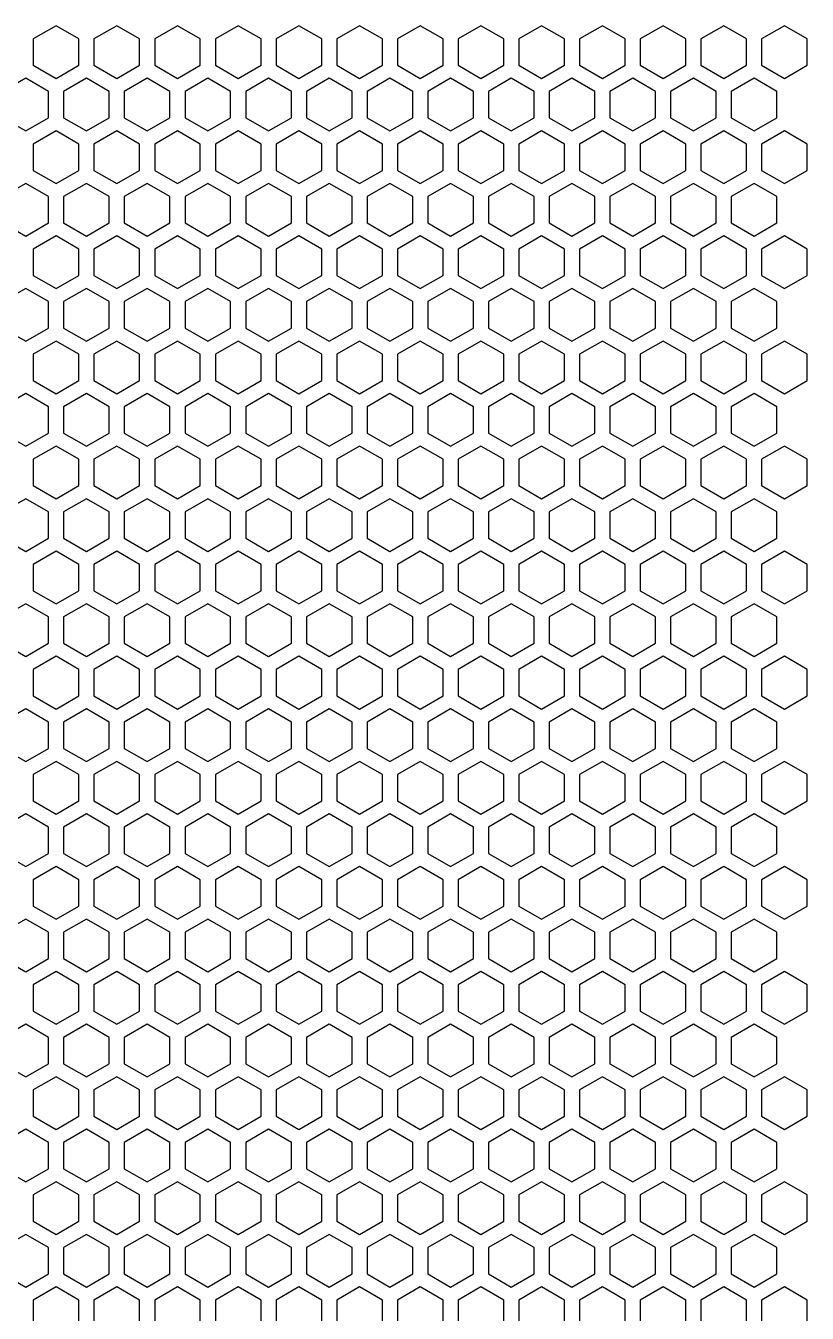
# Model space of a CAD drawing. Header units: millimetres. Extents: x -2 to 201, y -2 to 173.
# Drawn here: x 149.2 to 201.1, y 87.3 to 172.8 of the extents above; entities that cross this region are included whole.
import ezdxf

# ---------------------------------------------------------------- set-up
doc = ezdxf.new("R2010")
doc.units = ezdxf.units.MM
doc.layers.get('0').update_dxf_attribs({"linetype": 'CONTINUOUS'})

msp = doc.modelspace()

# ---------------------------------------------------------------- linework, layer by layer
for points in [[(152.681379, 171.935245), (151.165834, 172.810245), (149.65029, 171.935245), (149.65029, 170.185245), (151.165834, 169.310245), (152.681379, 170.185245)], [(156.712468, 171.935245), (155.196923, 172.810245), (153.681379, 171.935245), (153.681379, 170.185245), (155.196923, 169.310245), (156.712468, 170.185245)], [(160.743557, 171.935245), (159.228012, 172.810245), (157.712468, 171.935245), (157.712468, 170.185245), (159.228012, 169.310245), (160.743557, 170.185245)], [(164.774645, 171.935245), (163.259101, 172.810245), (161.743557, 171.935245), (161.743557, 170.185245), (163.259101, 169.310245), (164.774645, 170.185245)], [(168.805734, 171.935245), (167.29019, 172.810245), (165.774645, 171.935245), (165.774645, 170.185245), (167.29019, 169.310245), (168.805734, 170.185245)], [(172.836823, 171.935245), (171.321279, 172.810245), (169.805734, 171.935245), (169.805734, 170.185245), (171.321279, 169.310245), (172.836823, 170.185245)], [(176.867912, 171.935245), (175.352368, 172.810245), (173.836823, 171.935245), (173.836823, 170.185245), (175.352368, 169.310245), (176.867912, 170.185245)], [(180.899001, 171.935245), (179.383457, 172.810245), (177.867912, 171.935245), (177.867912, 170.185245), (179.383457, 169.310245), (180.899001, 170.185245)], [(184.93009, 171.935245), (183.414546, 172.810245), (181.899001, 171.935245), (181.899001, 170.185245), (183.414546, 169.310245), (184.93009, 170.185245)], [(188.961179, 171.935245), (187.445634, 172.810245), (185.93009, 171.935245), (185.93009, 170.185245), (187.445634, 169.310245), (188.961179, 170.185245)], [(192.992268, 171.935245), (191.476723, 172.810245), (189.961179, 171.935245), (189.961179, 170.185245), (191.476723, 169.310245), (192.992268, 170.185245)], [(197.023357, 171.935245), (195.507812, 172.810245), (193.992268, 171.935245), (193.992268, 170.185245), (195.507812, 169.310245), (197.023357, 170.185245)], [(201.054446, 171.935245), (199.538901, 172.810245), (198.023357, 171.935245), (198.023357, 170.185245), (199.538901, 169.310245), (201.054446, 170.185245)], [(150.665834, 168.444219), (149.15029, 169.319219), (147.634745, 168.444219), (147.634745, 166.694219), (149.15029, 165.819219), (150.665834, 166.694219)], [(154.696923, 168.444219), (153.181379, 169.319219), (151.665834, 168.444219), (151.665834, 166.694219), (153.181379, 165.819219), (154.696923, 166.694219)], [(158.728012, 168.444219), (157.212468, 169.319219), (155.696923, 168.444219), (155.696923, 166.694219), (157.212468, 165.819219), (158.728012, 166.694219)], [(162.759101, 168.444219), (161.243557, 169.319219), (159.728012, 168.444219), (159.728012, 166.694219), (161.243557, 165.819219), (162.759101, 166.694219)], [(166.79019, 168.444219), (165.274645, 169.319219), (163.759101, 168.444219), (163.759101, 166.694219), (165.274645, 165.819219), (166.79019, 166.694219)], [(170.821279, 168.444219), (169.305734, 169.319219), (167.79019, 168.444219), (167.79019, 166.694219), (169.305734, 165.819219), (170.821279, 166.694219)], [(174.852368, 168.444219), (173.336823, 169.319219), (171.821279, 168.444219), (171.821279, 166.694219), (173.336823, 165.819219), (174.852368, 166.694219)], [(178.883457, 168.444219), (177.367912, 169.319219), (175.852368, 168.444219), (175.852368, 166.694219), (177.367912, 165.819219), (178.883457, 166.694219)], [(182.914546, 168.444219), (181.399001, 169.319219), (179.883457, 168.444219), (179.883457, 166.694219), (181.399001, 165.819219), (182.914546, 166.694219)], [(186.945634, 168.444219), (185.43009, 169.319219), (183.914546, 168.444219), (183.914546, 166.694219), (185.43009, 165.819219), (186.945634, 166.694219)], [(190.976723, 168.444219), (189.461179, 169.319219), (187.945634, 168.444219), (187.945634, 166.694219), (189.461179, 165.819219), (190.976723, 166.694219)], [(195.007812, 168.444219), (193.492268, 169.319219), (191.976723, 168.444219), (191.976723, 166.694219), (193.492268, 165.819219), (195.007812, 166.694219)], [(199.038901, 168.444219), (197.523357, 169.319219), (196.007812, 168.444219), (196.007812, 166.694219), (197.523357, 165.819219), (199.038901, 166.694219)], [(152.681379, 164.953194), (151.165834, 165.828194), (149.65029, 164.953194), (149.65029, 163.203194), (151.165834, 162.328194), (152.681379, 163.203194)], [(156.712468, 164.953194), (155.196923, 165.828194), (153.681379, 164.953194), (153.681379, 163.203194), (155.196923, 162.328194), (156.712468, 163.203194)], [(160.743557, 164.953194), (159.228012, 165.828194), (157.712468, 164.953194), (157.712468, 163.203194), (159.228012, 162.328194), (160.743557, 163.203194)], [(164.774645, 164.953194), (163.259101, 165.828194), (161.743557, 164.953194), (161.743557, 163.203194), (163.259101, 162.328194), (164.774645, 163.203194)], [(168.805734, 164.953194), (167.29019, 165.828194), (165.774645, 164.953194), (165.774645, 163.203194), (167.29019, 162.328194), (168.805734, 163.203194)], [(172.836823, 164.953194), (171.321279, 165.828194), (169.805734, 164.953194), (169.805734, 163.203194), (171.321279, 162.328194), (172.836823, 163.203194)], [(176.867912, 164.953194), (175.352368, 165.828194), (173.836823, 164.953194), (173.836823, 163.203194), (175.352368, 162.328194), (176.867912, 163.203194)], [(180.899001, 164.953194), (179.383457, 165.828194), (177.867912, 164.953194), (177.867912, 163.203194), (179.383457, 162.328194), (180.899001, 163.203194)], [(184.93009, 164.953194), (183.414546, 165.828194), (181.899001, 164.953194), (181.899001, 163.203194), (183.414546, 162.328194), (184.93009, 163.203194)], [(188.961179, 164.953194), (187.445634, 165.828194), (185.93009, 164.953194), (185.93009, 163.203194), (187.445634, 162.328194), (188.961179, 163.203194)], [(192.992268, 164.953194), (191.476723, 165.828194), (189.961179, 164.953194), (189.961179, 163.203194), (191.476723, 162.328194), (192.992268, 163.203194)], [(197.023357, 164.953194), (195.507812, 165.828194), (193.992268, 164.953194), (193.992268, 163.203194), (195.507812, 162.328194), (197.023357, 163.203194)], [(201.054446, 164.953194), (199.538901, 165.828194), (198.023357, 164.953194), (198.023357, 163.203194), (199.538901, 162.328194), (201.054446, 163.203194)], [(150.665834, 161.462169), (149.15029, 162.337169), (147.634745, 161.462169), (147.634745, 159.712169), (149.15029, 158.837169), (150.665834, 159.712169)], [(154.696923, 161.462169), (153.181379, 162.337169), (151.665834, 161.462169), (151.665834, 159.712169), (153.181379, 158.837169), (154.696923, 159.712169)], [(158.728012, 161.462169), (157.212468, 162.337169), (155.696923, 161.462169), (155.696923, 159.712169), (157.212468, 158.837169), (158.728012, 159.712169)], [(162.759101, 161.462169), (161.243557, 162.337169), (159.728012, 161.462169), (159.728012, 159.712169), (161.243557, 158.837169), (162.759101, 159.712169)], [(166.79019, 161.462169), (165.274645, 162.337169), (163.759101, 161.462169), (163.759101, 159.712169), (165.274645, 158.837169), (166.79019, 159.712169)], [(170.821279, 161.462169), (169.305734, 162.337169), (167.79019, 161.462169), (167.79019, 159.712169), (169.305734, 158.837169), (170.821279, 159.712169)], [(174.852368, 161.462169), (173.336823, 162.337169), (171.821279, 161.462169), (171.821279, 159.712169), (173.336823, 158.837169), (174.852368, 159.712169)], [(178.883457, 161.462169), (177.367912, 162.337169), (175.852368, 161.462169), (175.852368, 159.712169), (177.367912, 158.837169), (178.883457, 159.712169)], [(182.914546, 161.462169), (181.399001, 162.337169), (179.883457, 161.462169), (179.883457, 159.712169), (181.399001, 158.837169), (182.914546, 159.712169)], [(186.945634, 161.462169), (185.43009, 162.337169), (183.914546, 161.462169), (183.914546, 159.712169), (185.43009, 158.837169), (186.945634, 159.712169)], [(190.976723, 161.462169), (189.461179, 162.337169), (187.945634, 161.462169), (187.945634, 159.712169), (189.461179, 158.837169), (190.976723, 159.712169)], [(195.007812, 161.462169), (193.492268, 162.337169), (191.976723, 161.462169), (191.976723, 159.712169), (193.492268, 158.837169), (195.007812, 159.712169)], [(199.038901, 161.462169), (197.523357, 162.337169), (196.007812, 161.462169), (196.007812, 159.712169), (197.523357, 158.837169), (199.038901, 159.712169)], [(152.681379, 157.971143), (151.165834, 158.846143), (149.65029, 157.971143), (149.65029, 156.221143), (151.165834, 155.346143), (152.681379, 156.221143)], [(156.712468, 157.971143), (155.196923, 158.846143), (153.681379, 157.971143), (153.681379, 156.221143), (155.196923, 155.346143), (156.712468, 156.221143)], [(160.743557, 157.971143), (159.228012, 158.846143), (157.712468, 157.971143), (157.712468, 156.221143), (159.228012, 155.346143), (160.743557, 156.221143)], [(164.774645, 157.971143), (163.259101, 158.846143), (161.743557, 157.971143), (161.743557, 156.221143), (163.259101, 155.346143), (164.774645, 156.221143)], [(168.805734, 157.971143), (167.29019, 158.846143), (165.774645, 157.971143), (165.774645, 156.221143), (167.29019, 155.346143), (168.805734, 156.221143)], [(172.836823, 157.971143), (171.321279, 158.846143), (169.805734, 157.971143), (169.805734, 156.221143), (171.321279, 155.346143), (172.836823, 156.221143)], [(176.867912, 157.971143), (175.352368, 158.846143), (173.836823, 157.971143), (173.836823, 156.221143), (175.352368, 155.346143), (176.867912, 156.221143)], [(180.899001, 157.971143), (179.383457, 158.846143), (177.867912, 157.971143), (177.867912, 156.221143), (179.383457, 155.346143), (180.899001, 156.221143)], [(184.93009, 157.971143), (183.414546, 158.846143), (181.899001, 157.971143), (181.899001, 156.221143), (183.414546, 155.346143), (184.93009, 156.221143)], [(188.961179, 157.971143), (187.445634, 158.846143), (185.93009, 157.971143), (185.93009, 156.221143), (187.445634, 155.346143), (188.961179, 156.221143)], [(192.992268, 157.971143), (191.476723, 158.846143), (189.961179, 157.971143), (189.961179, 156.221143), (191.476723, 155.346143), (192.992268, 156.221143)], [(197.023357, 157.971143), (195.507812, 158.846143), (193.992268, 157.971143), (193.992268, 156.221143), (195.507812, 155.346143), (197.023357, 156.221143)], [(201.054446, 157.971143), (199.538901, 158.846143), (198.023357, 157.971143), (198.023357, 156.221143), (199.538901, 155.346143), (201.054446, 156.221143)], [(150.665834, 154.480118), (149.15029, 155.355118), (147.634745, 154.480118), (147.634745, 152.730118), (149.15029, 151.855118), (150.665834, 152.730118)], [(154.696923, 154.480118), (153.181379, 155.355118), (151.665834, 154.480118), (151.665834, 152.730118), (153.181379, 151.855118), (154.696923, 152.730118)], [(158.728012, 154.480118), (157.212468, 155.355118), (155.696923, 154.480118), (155.696923, 152.730118), (157.212468, 151.855118), (158.728012, 152.730118)], [(162.759101, 154.480118), (161.243557, 155.355118), (159.728012, 154.480118), (159.728012, 152.730118), (161.243557, 151.855118), (162.759101, 152.730118)], [(166.79019, 154.480118), (165.274645, 155.355118), (163.759101, 154.480118), (163.759101, 152.730118), (165.274645, 151.855118), (166.79019, 152.730118)], [(170.821279, 154.480118), (169.305734, 155.355118), (167.79019, 154.480118), (167.79019, 152.730118), (169.305734, 151.855118), (170.821279, 152.730118)], [(174.852368, 154.480118), (173.336823, 155.355118), (171.821279, 154.480118), (171.821279, 152.730118), (173.336823, 151.855118), (174.852368, 152.730118)], [(178.883457, 154.480118), (177.367912, 155.355118), (175.852368, 154.480118), (175.852368, 152.730118), (177.367912, 151.855118), (178.883457, 152.730118)], [(182.914546, 154.480118), (181.399001, 155.355118), (179.883457, 154.480118), (179.883457, 152.730118), (181.399001, 151.855118), (182.914546, 152.730118)], [(186.945634, 154.480118), (185.43009, 155.355118), (183.914546, 154.480118), (183.914546, 152.730118), (185.43009, 151.855118), (186.945634, 152.730118)], [(190.976723, 154.480118), (189.461179, 155.355118), (187.945634, 154.480118), (187.945634, 152.730118), (189.461179, 151.855118), (190.976723, 152.730118)], [(195.007812, 154.480118), (193.492268, 155.355118), (191.976723, 154.480118), (191.976723, 152.730118), (193.492268, 151.855118), (195.007812, 152.730118)], [(199.038901, 154.480118), (197.523357, 155.355118), (196.007812, 154.480118), (196.007812, 152.730118), (197.523357, 151.855118), (199.038901, 152.730118)], [(152.681379, 150.989092), (151.165834, 151.864092), (149.65029, 150.989092), (149.65029, 149.239092), (151.165834, 148.364092), (152.681379, 149.239092)], [(156.712468, 150.989092), (155.196923, 151.864092), (153.681379, 150.989092), (153.681379, 149.239092), (155.196923, 148.364092), (156.712468, 149.239092)], [(160.743557, 150.989092), (159.228012, 151.864092), (157.712468, 150.989092), (157.712468, 149.239092), (159.228012, 148.364092), (160.743557, 149.239092)], [(164.774645, 150.989092), (163.259101, 151.864092), (161.743557, 150.989092), (161.743557, 149.239092), (163.259101, 148.364092), (164.774645, 149.239092)], [(168.805734, 150.989092), (167.29019, 151.864092), (165.774645, 150.989092), (165.774645, 149.239092), (167.29019, 148.364092), (168.805734, 149.239092)], [(172.836823, 150.989092), (171.321279, 151.864092), (169.805734, 150.989092), (169.805734, 149.239092), (171.321279, 148.364092), (172.836823, 149.239092)], [(176.867912, 150.989092), (175.352368, 151.864092), (173.836823, 150.989092), (173.836823, 149.239092), (175.352368, 148.364092), (176.867912, 149.239092)], [(180.899001, 150.989092), (179.383457, 151.864092), (177.867912, 150.989092), (177.867912, 149.239092), (179.383457, 148.364092), (180.899001, 149.239092)], [(184.93009, 150.989092), (183.414546, 151.864092), (181.899001, 150.989092), (181.899001, 149.239092), (183.414546, 148.364092), (184.93009, 149.239092)], [(188.961179, 150.989092), (187.445634, 151.864092), (185.93009, 150.989092), (185.93009, 149.239092), (187.445634, 148.364092), (188.961179, 149.239092)], [(192.992268, 150.989092), (191.476723, 151.864092), (189.961179, 150.989092), (189.961179, 149.239092), (191.476723, 148.364092), (192.992268, 149.239092)], [(197.023357, 150.989092), (195.507812, 151.864092), (193.992268, 150.989092), (193.992268, 149.239092), (195.507812, 148.364092), (197.023357, 149.239092)], [(201.054446, 150.989092), (199.538901, 151.864092), (198.023357, 150.989092), (198.023357, 149.239092), (199.538901, 148.364092), (201.054446, 149.239092)], [(150.665834, 147.498067), (149.15029, 148.373067), (147.634745, 147.498067), (147.634745, 145.748067), (149.15029, 144.873067), (150.665834, 145.748067)], [(154.696923, 147.498067), (153.181379, 148.373067), (151.665834, 147.498067), (151.665834, 145.748067), (153.181379, 144.873067), (154.696923, 145.748067)], [(158.728012, 147.498067), (157.212468, 148.373067), (155.696923, 147.498067), (155.696923, 145.748067), (157.212468, 144.873067), (158.728012, 145.748067)], [(162.759101, 147.498067), (161.243557, 148.373067), (159.728012, 147.498067), (159.728012, 145.748067), (161.243557, 144.873067), (162.759101, 145.748067)], [(166.79019, 147.498067), (165.274645, 148.373067), (163.759101, 147.498067), (163.759101, 145.748067), (165.274645, 144.873067), (166.79019, 145.748067)], [(170.821279, 147.498067), (169.305734, 148.373067), (167.79019, 147.498067), (167.79019, 145.748067), (169.305734, 144.873067), (170.821279, 145.748067)], [(174.852368, 147.498067), (173.336823, 148.373067), (171.821279, 147.498067), (171.821279, 145.748067), (173.336823, 144.873067), (174.852368, 145.748067)], [(178.883457, 147.498067), (177.367912, 148.373067), (175.852368, 147.498067), (175.852368, 145.748067), (177.367912, 144.873067), (178.883457, 145.748067)], [(182.914546, 147.498067), (181.399001, 148.373067), (179.883457, 147.498067), (179.883457, 145.748067), (181.399001, 144.873067), (182.914546, 145.748067)], [(186.945634, 147.498067), (185.43009, 148.373067), (183.914546, 147.498067), (183.914546, 145.748067), (185.43009, 144.873067), (186.945634, 145.748067)], [(190.976723, 147.498067), (189.461179, 148.373067), (187.945634, 147.498067), (187.945634, 145.748067), (189.461179, 144.873067), (190.976723, 145.748067)], [(195.007812, 147.498067), (193.492268, 148.373067), (191.976723, 147.498067), (191.976723, 145.748067), (193.492268, 144.873067), (195.007812, 145.748067)], [(199.038901, 147.498067), (197.523357, 148.373067), (196.007812, 147.498067), (196.007812, 145.748067), (197.523357, 144.873067), (199.038901, 145.748067)], [(152.681379, 144.007042), (151.165834, 144.882042), (149.65029, 144.007042), (149.65029, 142.257042), (151.165834, 141.382042), (152.681379, 142.257042)], [(156.712468, 144.007042), (155.196923, 144.882042), (153.681379, 144.007042), (153.681379, 142.257042), (155.196923, 141.382042), (156.712468, 142.257042)], [(160.743557, 144.007042), (159.228012, 144.882042), (157.712468, 144.007042), (157.712468, 142.257042), (159.228012, 141.382042), (160.743557, 142.257042)], [(164.774645, 144.007042), (163.259101, 144.882042), (161.743557, 144.007042), (161.743557, 142.257042), (163.259101, 141.382042), (164.774645, 142.257042)], [(168.805734, 144.007042), (167.29019, 144.882042), (165.774645, 144.007042), (165.774645, 142.257042), (167.29019, 141.382042), (168.805734, 142.257042)], [(172.836823, 144.007042), (171.321279, 144.882042), (169.805734, 144.007042), (169.805734, 142.257042), (171.321279, 141.382042), (172.836823, 142.257042)], [(176.867912, 144.007042), (175.352368, 144.882042), (173.836823, 144.007042), (173.836823, 142.257042), (175.352368, 141.382042), (176.867912, 142.257042)], [(180.899001, 144.007042), (179.383457, 144.882042), (177.867912, 144.007042), (177.867912, 142.257042), (179.383457, 141.382042), (180.899001, 142.257042)], [(184.93009, 144.007042), (183.414546, 144.882042), (181.899001, 144.007042), (181.899001, 142.257042), (183.414546, 141.382042), (184.93009, 142.257042)], [(188.961179, 144.007042), (187.445634, 144.882042), (185.93009, 144.007042), (185.93009, 142.257042), (187.445634, 141.382042), (188.961179, 142.257042)], [(192.992268, 144.007042), (191.476723, 144.882042), (189.961179, 144.007042), (189.961179, 142.257042), (191.476723, 141.382042), (192.992268, 142.257042)], [(197.023357, 144.007042), (195.507812, 144.882042), (193.992268, 144.007042), (193.992268, 142.257042), (195.507812, 141.382042), (197.023357, 142.257042)], [(201.054446, 144.007042), (199.538901, 144.882042), (198.023357, 144.007042), (198.023357, 142.257042), (199.538901, 141.382042), (201.054446, 142.257042)], [(150.665834, 140.516016), (149.15029, 141.391016), (147.634745, 140.516016), (147.634745, 138.766016), (149.15029, 137.891016), (150.665834, 138.766016)], [(154.696923, 140.516016), (153.181379, 141.391016), (151.665834, 140.516016), (151.665834, 138.766016), (153.181379, 137.891016), (154.696923, 138.766016)], [(158.728012, 140.516016), (157.212468, 141.391016), (155.696923, 140.516016), (155.696923, 138.766016), (157.212468, 137.891016), (158.728012, 138.766016)], [(162.759101, 140.516016), (161.243557, 141.391016), (159.728012, 140.516016), (159.728012, 138.766016), (161.243557, 137.891016), (162.759101, 138.766016)], [(166.79019, 140.516016), (165.274645, 141.391016), (163.759101, 140.516016), (163.759101, 138.766016), (165.274645, 137.891016), (166.79019, 138.766016)], [(170.821279, 140.516016), (169.305734, 141.391016), (167.79019, 140.516016), (167.79019, 138.766016), (169.305734, 137.891016), (170.821279, 138.766016)], [(174.852368, 140.516016), (173.336823, 141.391016), (171.821279, 140.516016), (171.821279, 138.766016), (173.336823, 137.891016), (174.852368, 138.766016)], [(178.883457, 140.516016), (177.367912, 141.391016), (175.852368, 140.516016), (175.852368, 138.766016), (177.367912, 137.891016), (178.883457, 138.766016)], [(182.914546, 140.516016), (181.399001, 141.391016), (179.883457, 140.516016), (179.883457, 138.766016), (181.399001, 137.891016), (182.914546, 138.766016)], [(186.945634, 140.516016), (185.43009, 141.391016), (183.914546, 140.516016), (183.914546, 138.766016), (185.43009, 137.891016), (186.945634, 138.766016)], [(190.976723, 140.516016), (189.461179, 141.391016), (187.945634, 140.516016), (187.945634, 138.766016), (189.461179, 137.891016), (190.976723, 138.766016)], [(195.007812, 140.516016), (193.492268, 141.391016), (191.976723, 140.516016), (191.976723, 138.766016), (193.492268, 137.891016), (195.007812, 138.766016)], [(199.038901, 140.516016), (197.523357, 141.391016), (196.007812, 140.516016), (196.007812, 138.766016), (197.523357, 137.891016), (199.038901, 138.766016)], [(152.681379, 137.024991), (151.165834, 137.899991), (149.65029, 137.024991), (149.65029, 135.274991), (151.165834, 134.399991), (152.681379, 135.274991)], [(156.712468, 137.024991), (155.196923, 137.899991), (153.681379, 137.024991), (153.681379, 135.274991), (155.196923, 134.399991), (156.712468, 135.274991)], [(160.743557, 137.024991), (159.228012, 137.899991), (157.712468, 137.024991), (157.712468, 135.274991), (159.228012, 134.399991), (160.743557, 135.274991)], [(164.774645, 137.024991), (163.259101, 137.899991), (161.743557, 137.024991), (161.743557, 135.274991), (163.259101, 134.399991), (164.774645, 135.274991)], [(168.805734, 137.024991), (167.29019, 137.899991), (165.774645, 137.024991), (165.774645, 135.274991), (167.29019, 134.399991), (168.805734, 135.274991)], [(172.836823, 137.024991), (171.321279, 137.899991), (169.805734, 137.024991), (169.805734, 135.274991), (171.321279, 134.399991), (172.836823, 135.274991)], [(176.867912, 137.024991), (175.352368, 137.899991), (173.836823, 137.024991), (173.836823, 135.274991), (175.352368, 134.399991), (176.867912, 135.274991)], [(180.899001, 137.024991), (179.383457, 137.899991), (177.867912, 137.024991), (177.867912, 135.274991), (179.383457, 134.399991), (180.899001, 135.274991)], [(184.93009, 137.024991), (183.414546, 137.899991), (181.899001, 137.024991), (181.899001, 135.274991), (183.414546, 134.399991), (184.93009, 135.274991)], [(188.961179, 137.024991), (187.445634, 137.899991), (185.93009, 137.024991), (185.93009, 135.274991), (187.445634, 134.399991), (188.961179, 135.274991)], [(192.992268, 137.024991), (191.476723, 137.899991), (189.961179, 137.024991), (189.961179, 135.274991), (191.476723, 134.399991), (192.992268, 135.274991)], [(197.023357, 137.024991), (195.507812, 137.899991), (193.992268, 137.024991), (193.992268, 135.274991), (195.507812, 134.399991), (197.023357, 135.274991)], [(201.054446, 137.024991), (199.538901, 137.899991), (198.023357, 137.024991), (198.023357, 135.274991), (199.538901, 134.399991), (201.054446, 135.274991)], [(150.665834, 133.533965), (149.15029, 134.408965), (147.634745, 133.533965), (147.634745, 131.783965), (149.15029, 130.908965), (150.665834, 131.783965)], [(154.696923, 133.533965), (153.181379, 134.408965), (151.665834, 133.533965), (151.665834, 131.783965), (153.181379, 130.908965), (154.696923, 131.783965)], [(158.728012, 133.533965), (157.212468, 134.408965), (155.696923, 133.533965), (155.696923, 131.783965), (157.212468, 130.908965), (158.728012, 131.783965)], [(162.759101, 133.533965), (161.243557, 134.408965), (159.728012, 133.533965), (159.728012, 131.783965), (161.243557, 130.908965), (162.759101, 131.783965)], [(166.79019, 133.533965), (165.274645, 134.408965), (163.759101, 133.533965), (163.759101, 131.783965), (165.274645, 130.908965), (166.79019, 131.783965)], [(170.821279, 133.533965), (169.305734, 134.408965), (167.79019, 133.533965), (167.79019, 131.783965), (169.305734, 130.908965), (170.821279, 131.783965)], [(174.852368, 133.533965), (173.336823, 134.408965), (171.821279, 133.533965), (171.821279, 131.783965), (173.336823, 130.908965), (174.852368, 131.783965)], [(178.883457, 133.533965), (177.367912, 134.408965), (175.852368, 133.533965), (175.852368, 131.783965), (177.367912, 130.908965), (178.883457, 131.783965)], [(182.914546, 133.533965), (181.399001, 134.408965), (179.883457, 133.533965), (179.883457, 131.783965), (181.399001, 130.908965), (182.914546, 131.783965)], [(186.945634, 133.533965), (185.43009, 134.408965), (183.914546, 133.533965), (183.914546, 131.783965), (185.43009, 130.908965), (186.945634, 131.783965)], [(190.976723, 133.533965), (189.461179, 134.408965), (187.945634, 133.533965), (187.945634, 131.783965), (189.461179, 130.908965), (190.976723, 131.783965)], [(195.007812, 133.533965), (193.492268, 134.408965), (191.976723, 133.533965), (191.976723, 131.783965), (193.492268, 130.908965), (195.007812, 131.783965)], [(199.038901, 133.533965), (197.523357, 134.408965), (196.007812, 133.533965), (196.007812, 131.783965), (197.523357, 130.908965), (199.038901, 131.783965)], [(152.681379, 130.04294), (151.165834, 130.91794), (149.65029, 130.04294), (149.65029, 128.29294), (151.165834, 127.41794), (152.681379, 128.29294)], [(156.712468, 130.04294), (155.196923, 130.91794), (153.681379, 130.04294), (153.681379, 128.29294), (155.196923, 127.41794), (156.712468, 128.29294)], [(160.743557, 130.04294), (159.228012, 130.91794), (157.712468, 130.04294), (157.712468, 128.29294), (159.228012, 127.41794), (160.743557, 128.29294)], [(164.774645, 130.04294), (163.259101, 130.91794), (161.743557, 130.04294), (161.743557, 128.29294), (163.259101, 127.41794), (164.774645, 128.29294)], [(168.805734, 130.04294), (167.29019, 130.91794), (165.774645, 130.04294), (165.774645, 128.29294), (167.29019, 127.41794), (168.805734, 128.29294)], [(172.836823, 130.04294), (171.321279, 130.91794), (169.805734, 130.04294), (169.805734, 128.29294), (171.321279, 127.41794), (172.836823, 128.29294)], [(176.867912, 130.04294), (175.352368, 130.91794), (173.836823, 130.04294), (173.836823, 128.29294), (175.352368, 127.41794), (176.867912, 128.29294)], [(180.899001, 130.04294), (179.383457, 130.91794), (177.867912, 130.04294), (177.867912, 128.29294), (179.383457, 127.41794), (180.899001, 128.29294)], [(184.93009, 130.04294), (183.414546, 130.91794), (181.899001, 130.04294), (181.899001, 128.29294), (183.414546, 127.41794), (184.93009, 128.29294)], [(188.961179, 130.04294), (187.445634, 130.91794), (185.93009, 130.04294), (185.93009, 128.29294), (187.445634, 127.41794), (188.961179, 128.29294)], [(192.992268, 130.04294), (191.476723, 130.91794), (189.961179, 130.04294), (189.961179, 128.29294), (191.476723, 127.41794), (192.992268, 128.29294)], [(197.023357, 130.04294), (195.507812, 130.91794), (193.992268, 130.04294), (193.992268, 128.29294), (195.507812, 127.41794), (197.023357, 128.29294)], [(201.054446, 130.04294), (199.538901, 130.91794), (198.023357, 130.04294), (198.023357, 128.29294), (199.538901, 127.41794), (201.054446, 128.29294)], [(150.665834, 126.551915), (149.15029, 127.426915), (147.634745, 126.551915), (147.634745, 124.801915), (149.15029, 123.926915), (150.665834, 124.801915)], [(154.696923, 126.551915), (153.181379, 127.426915), (151.665834, 126.551915), (151.665834, 124.801915), (153.181379, 123.926915), (154.696923, 124.801915)], [(158.728012, 126.551915), (157.212468, 127.426915), (155.696923, 126.551915), (155.696923, 124.801915), (157.212468, 123.926915), (158.728012, 124.801915)], [(162.759101, 126.551915), (161.243557, 127.426915), (159.728012, 126.551915), (159.728012, 124.801915), (161.243557, 123.926915), (162.759101, 124.801915)], [(166.79019, 126.551915), (165.274645, 127.426915), (163.759101, 126.551915), (163.759101, 124.801915), (165.274645, 123.926915), (166.79019, 124.801915)], [(170.821279, 126.551915), (169.305734, 127.426915), (167.79019, 126.551915), (167.79019, 124.801915), (169.305734, 123.926915), (170.821279, 124.801915)], [(174.852368, 126.551915), (173.336823, 127.426915), (171.821279, 126.551915), (171.821279, 124.801915), (173.336823, 123.926915), (174.852368, 124.801915)], [(178.883457, 126.551915), (177.367912, 127.426915), (175.852368, 126.551915), (175.852368, 124.801915), (177.367912, 123.926915), (178.883457, 124.801915)], [(182.914546, 126.551915), (181.399001, 127.426915), (179.883457, 126.551915), (179.883457, 124.801915), (181.399001, 123.926915), (182.914546, 124.801915)], [(186.945634, 126.551915), (185.43009, 127.426915), (183.914546, 126.551915), (183.914546, 124.801915), (185.43009, 123.926915), (186.945634, 124.801915)], [(190.976723, 126.551915), (189.461179, 127.426915), (187.945634, 126.551915), (187.945634, 124.801915), (189.461179, 123.926915), (190.976723, 124.801915)], [(195.007812, 126.551915), (193.492268, 127.426915), (191.976723, 126.551915), (191.976723, 124.801915), (193.492268, 123.926915), (195.007812, 124.801915)], [(199.038901, 126.551915), (197.523357, 127.426915), (196.007812, 126.551915), (196.007812, 124.801915), (197.523357, 123.926915), (199.038901, 124.801915)], [(152.681379, 123.060889), (151.165834, 123.935889), (149.65029, 123.060889), (149.65029, 121.310889), (151.165834, 120.435889), (152.681379, 121.310889)], [(156.712468, 123.060889), (155.196923, 123.935889), (153.681379, 123.060889), (153.681379, 121.310889), (155.196923, 120.435889), (156.712468, 121.310889)], [(160.743557, 123.060889), (159.228012, 123.935889), (157.712468, 123.060889), (157.712468, 121.310889), (159.228012, 120.435889), (160.743557, 121.310889)], [(164.774645, 123.060889), (163.259101, 123.935889), (161.743557, 123.060889), (161.743557, 121.310889), (163.259101, 120.435889), (164.774645, 121.310889)], [(168.805734, 123.060889), (167.29019, 123.935889), (165.774645, 123.060889), (165.774645, 121.310889), (167.29019, 120.435889), (168.805734, 121.310889)], [(172.836823, 123.060889), (171.321279, 123.935889), (169.805734, 123.060889), (169.805734, 121.310889), (171.321279, 120.435889), (172.836823, 121.310889)], [(176.867912, 123.060889), (175.352368, 123.935889), (173.836823, 123.060889), (173.836823, 121.310889), (175.352368, 120.435889), (176.867912, 121.310889)], [(180.899001, 123.060889), (179.383457, 123.935889), (177.867912, 123.060889), (177.867912, 121.310889), (179.383457, 120.435889), (180.899001, 121.310889)], [(184.93009, 123.060889), (183.414546, 123.935889), (181.899001, 123.060889), (181.899001, 121.310889), (183.414546, 120.435889), (184.93009, 121.310889)], [(188.961179, 123.060889), (187.445634, 123.935889), (185.93009, 123.060889), (185.93009, 121.310889), (187.445634, 120.435889), (188.961179, 121.310889)], [(192.992268, 123.060889), (191.476723, 123.935889), (189.961179, 123.060889), (189.961179, 121.310889), (191.476723, 120.435889), (192.992268, 121.310889)], [(197.023357, 123.060889), (195.507812, 123.935889), (193.992268, 123.060889), (193.992268, 121.310889), (195.507812, 120.435889), (197.023357, 121.310889)], [(201.054446, 123.060889), (199.538901, 123.935889), (198.023357, 123.060889), (198.023357, 121.310889), (199.538901, 120.435889), (201.054446, 121.310889)], [(150.665834, 119.569864), (149.15029, 120.444864), (147.634745, 119.569864), (147.634745, 117.819864), (149.15029, 116.944864), (150.665834, 117.819864)], [(154.696923, 119.569864), (153.181379, 120.444864), (151.665834, 119.569864), (151.665834, 117.819864), (153.181379, 116.944864), (154.696923, 117.819864)], [(158.728012, 119.569864), (157.212468, 120.444864), (155.696923, 119.569864), (155.696923, 117.819864), (157.212468, 116.944864), (158.728012, 117.819864)], [(162.759101, 119.569864), (161.243557, 120.444864), (159.728012, 119.569864), (159.728012, 117.819864), (161.243557, 116.944864), (162.759101, 117.819864)], [(166.79019, 119.569864), (165.274645, 120.444864), (163.759101, 119.569864), (163.759101, 117.819864), (165.274645, 116.944864), (166.79019, 117.819864)], [(170.821279, 119.569864), (169.305734, 120.444864), (167.79019, 119.569864), (167.79019, 117.819864), (169.305734, 116.944864), (170.821279, 117.819864)], [(174.852368, 119.569864), (173.336823, 120.444864), (171.821279, 119.569864), (171.821279, 117.819864), (173.336823, 116.944864), (174.852368, 117.819864)], [(178.883457, 119.569864), (177.367912, 120.444864), (175.852368, 119.569864), (175.852368, 117.819864), (177.367912, 116.944864), (178.883457, 117.819864)], [(182.914546, 119.569864), (181.399001, 120.444864), (179.883457, 119.569864), (179.883457, 117.819864), (181.399001, 116.944864), (182.914546, 117.819864)], [(186.945634, 119.569864), (185.43009, 120.444864), (183.914546, 119.569864), (183.914546, 117.819864), (185.43009, 116.944864), (186.945634, 117.819864)], [(190.976723, 119.569864), (189.461179, 120.444864), (187.945634, 119.569864), (187.945634, 117.819864), (189.461179, 116.944864), (190.976723, 117.819864)], [(195.007812, 119.569864), (193.492268, 120.444864), (191.976723, 119.569864), (191.976723, 117.819864), (193.492268, 116.944864), (195.007812, 117.819864)], [(199.038901, 119.569864), (197.523357, 120.444864), (196.007812, 119.569864), (196.007812, 117.819864), (197.523357, 116.944864), (199.038901, 117.819864)], [(152.681379, 116.078838), (151.165834, 116.953838), (149.65029, 116.078838), (149.65029, 114.328838), (151.165834, 113.453838), (152.681379, 114.328838)], [(156.712468, 116.078838), (155.196923, 116.953838), (153.681379, 116.078838), (153.681379, 114.328838), (155.196923, 113.453838), (156.712468, 114.328838)], [(160.743557, 116.078838), (159.228012, 116.953838), (157.712468, 116.078838), (157.712468, 114.328838), (159.228012, 113.453838), (160.743557, 114.328838)], [(164.774645, 116.078838), (163.259101, 116.953838), (161.743557, 116.078838), (161.743557, 114.328838), (163.259101, 113.453838), (164.774645, 114.328838)], [(168.805734, 116.078838), (167.29019, 116.953838), (165.774645, 116.078838), (165.774645, 114.328838), (167.29019, 113.453838), (168.805734, 114.328838)], [(172.836823, 116.078838), (171.321279, 116.953838), (169.805734, 116.078838), (169.805734, 114.328838), (171.321279, 113.453838), (172.836823, 114.328838)], [(176.867912, 116.078838), (175.352368, 116.953838), (173.836823, 116.078838), (173.836823, 114.328838), (175.352368, 113.453838), (176.867912, 114.328838)], [(180.899001, 116.078838), (179.383457, 116.953838), (177.867912, 116.078838), (177.867912, 114.328838), (179.383457, 113.453838), (180.899001, 114.328838)], [(184.93009, 116.078838), (183.414546, 116.953838), (181.899001, 116.078838), (181.899001, 114.328838), (183.414546, 113.453838), (184.93009, 114.328838)], [(188.961179, 116.078838), (187.445634, 116.953838), (185.93009, 116.078838), (185.93009, 114.328838), (187.445634, 113.453838), (188.961179, 114.328838)], [(192.992268, 116.078838), (191.476723, 116.953838), (189.961179, 116.078838), (189.961179, 114.328838), (191.476723, 113.453838), (192.992268, 114.328838)], [(197.023357, 116.078838), (195.507812, 116.953838), (193.992268, 116.078838), (193.992268, 114.328838), (195.507812, 113.453838), (197.023357, 114.328838)], [(201.054446, 116.078838), (199.538901, 116.953838), (198.023357, 116.078838), (198.023357, 114.328838), (199.538901, 113.453838), (201.054446, 114.328838)], [(150.665834, 112.587813), (149.15029, 113.462813), (147.634745, 112.587813), (147.634745, 110.837813), (149.15029, 109.962813), (150.665834, 110.837813)], [(154.696923, 112.587813), (153.181379, 113.462813), (151.665834, 112.587813), (151.665834, 110.837813), (153.181379, 109.962813), (154.696923, 110.837813)], [(158.728012, 112.587813), (157.212468, 113.462813), (155.696923, 112.587813), (155.696923, 110.837813), (157.212468, 109.962813), (158.728012, 110.837813)], [(162.759101, 112.587813), (161.243557, 113.462813), (159.728012, 112.587813), (159.728012, 110.837813), (161.243557, 109.962813), (162.759101, 110.837813)], [(166.79019, 112.587813), (165.274645, 113.462813), (163.759101, 112.587813), (163.759101, 110.837813), (165.274645, 109.962813), (166.79019, 110.837813)], [(170.821279, 112.587813), (169.305734, 113.462813), (167.79019, 112.587813), (167.79019, 110.837813), (169.305734, 109.962813), (170.821279, 110.837813)], [(174.852368, 112.587813), (173.336823, 113.462813), (171.821279, 112.587813), (171.821279, 110.837813), (173.336823, 109.962813), (174.852368, 110.837813)], [(178.883457, 112.587813), (177.367912, 113.462813), (175.852368, 112.587813), (175.852368, 110.837813), (177.367912, 109.962813), (178.883457, 110.837813)], [(182.914546, 112.587813), (181.399001, 113.462813), (179.883457, 112.587813), (179.883457, 110.837813), (181.399001, 109.962813), (182.914546, 110.837813)], [(186.945634, 112.587813), (185.43009, 113.462813), (183.914546, 112.587813), (183.914546, 110.837813), (185.43009, 109.962813), (186.945634, 110.837813)], [(190.976723, 112.587813), (189.461179, 113.462813), (187.945634, 112.587813), (187.945634, 110.837813), (189.461179, 109.962813), (190.976723, 110.837813)], [(195.007812, 112.587813), (193.492268, 113.462813), (191.976723, 112.587813), (191.976723, 110.837813), (193.492268, 109.962813), (195.007812, 110.837813)], [(199.038901, 112.587813), (197.523357, 113.462813), (196.007812, 112.587813), (196.007812, 110.837813), (197.523357, 109.962813), (199.038901, 110.837813)], [(152.681379, 109.096788), (151.165834, 109.971788), (149.65029, 109.096788), (149.65029, 107.346788), (151.165834, 106.471788), (152.681379, 107.346788)], [(156.712468, 109.096788), (155.196923, 109.971788), (153.681379, 109.096788), (153.681379, 107.346788), (155.196923, 106.471788), (156.712468, 107.346788)], [(160.743557, 109.096788), (159.228012, 109.971788), (157.712468, 109.096788), (157.712468, 107.346788), (159.228012, 106.471788), (160.743557, 107.346788)], [(164.774645, 109.096788), (163.259101, 109.971788), (161.743557, 109.096788), (161.743557, 107.346788), (163.259101, 106.471788), (164.774645, 107.346788)], [(168.805734, 109.096788), (167.29019, 109.971788), (165.774645, 109.096788), (165.774645, 107.346788), (167.29019, 106.471788), (168.805734, 107.346788)], [(172.836823, 109.096788), (171.321279, 109.971788), (169.805734, 109.096788), (169.805734, 107.346788), (171.321279, 106.471788), (172.836823, 107.346788)], [(176.867912, 109.096788), (175.352368, 109.971788), (173.836823, 109.096788), (173.836823, 107.346788), (175.352368, 106.471788), (176.867912, 107.346788)], [(180.899001, 109.096788), (179.383457, 109.971788), (177.867912, 109.096788), (177.867912, 107.346788), (179.383457, 106.471788), (180.899001, 107.346788)], [(184.93009, 109.096788), (183.414546, 109.971788), (181.899001, 109.096788), (181.899001, 107.346788), (183.414546, 106.471788), (184.93009, 107.346788)], [(188.961179, 109.096788), (187.445634, 109.971788), (185.93009, 109.096788), (185.93009, 107.346788), (187.445634, 106.471788), (188.961179, 107.346788)], [(192.992268, 109.096788), (191.476723, 109.971788), (189.961179, 109.096788), (189.961179, 107.346788), (191.476723, 106.471788), (192.992268, 107.346788)], [(197.023357, 109.096788), (195.507812, 109.971788), (193.992268, 109.096788), (193.992268, 107.346788), (195.507812, 106.471788), (197.023357, 107.346788)], [(201.054446, 109.096788), (199.538901, 109.971788), (198.023357, 109.096788), (198.023357, 107.346788), (199.538901, 106.471788), (201.054446, 107.346788)], [(150.665834, 105.605762), (149.15029, 106.480762), (147.634745, 105.605762), (147.634745, 103.855762), (149.15029, 102.980762), (150.665834, 103.855762)], [(154.696923, 105.605762), (153.181379, 106.480762), (151.665834, 105.605762), (151.665834, 103.855762), (153.181379, 102.980762), (154.696923, 103.855762)], [(158.728012, 105.605762), (157.212468, 106.480762), (155.696923, 105.605762), (155.696923, 103.855762), (157.212468, 102.980762), (158.728012, 103.855762)], [(162.759101, 105.605762), (161.243557, 106.480762), (159.728012, 105.605762), (159.728012, 103.855762), (161.243557, 102.980762), (162.759101, 103.855762)], [(166.79019, 105.605762), (165.274645, 106.480762), (163.759101, 105.605762), (163.759101, 103.855762), (165.274645, 102.980762), (166.79019, 103.855762)], [(170.821279, 105.605762), (169.305734, 106.480762), (167.79019, 105.605762), (167.79019, 103.855762), (169.305734, 102.980762), (170.821279, 103.855762)], [(174.852368, 105.605762), (173.336823, 106.480762), (171.821279, 105.605762), (171.821279, 103.855762), (173.336823, 102.980762), (174.852368, 103.855762)], [(178.883457, 105.605762), (177.367912, 106.480762), (175.852368, 105.605762), (175.852368, 103.855762), (177.367912, 102.980762), (178.883457, 103.855762)], [(182.914546, 105.605762), (181.399001, 106.480762), (179.883457, 105.605762), (179.883457, 103.855762), (181.399001, 102.980762), (182.914546, 103.855762)], [(186.945634, 105.605762), (185.43009, 106.480762), (183.914546, 105.605762), (183.914546, 103.855762), (185.43009, 102.980762), (186.945634, 103.855762)], [(190.976723, 105.605762), (189.461179, 106.480762), (187.945634, 105.605762), (187.945634, 103.855762), (189.461179, 102.980762), (190.976723, 103.855762)], [(195.007812, 105.605762), (193.492268, 106.480762), (191.976723, 105.605762), (191.976723, 103.855762), (193.492268, 102.980762), (195.007812, 103.855762)], [(199.038901, 105.605762), (197.523357, 106.480762), (196.007812, 105.605762), (196.007812, 103.855762), (197.523357, 102.980762), (199.038901, 103.855762)], [(152.681379, 102.114737), (151.165834, 102.989737), (149.65029, 102.114737), (149.65029, 100.364737), (151.165834, 99.489737), (152.681379, 100.364737)], [(156.712468, 102.114737), (155.196923, 102.989737), (153.681379, 102.114737), (153.681379, 100.364737), (155.196923, 99.489737), (156.712468, 100.364737)], [(160.743557, 102.114737), (159.228012, 102.989737), (157.712468, 102.114737), (157.712468, 100.364737), (159.228012, 99.489737), (160.743557, 100.364737)], [(164.774645, 102.114737), (163.259101, 102.989737), (161.743557, 102.114737), (161.743557, 100.364737), (163.259101, 99.489737), (164.774645, 100.364737)], [(168.805734, 102.114737), (167.29019, 102.989737), (165.774645, 102.114737), (165.774645, 100.364737), (167.29019, 99.489737), (168.805734, 100.364737)], [(172.836823, 102.114737), (171.321279, 102.989737), (169.805734, 102.114737), (169.805734, 100.364737), (171.321279, 99.489737), (172.836823, 100.364737)], [(176.867912, 102.114737), (175.352368, 102.989737), (173.836823, 102.114737), (173.836823, 100.364737), (175.352368, 99.489737), (176.867912, 100.364737)], [(180.899001, 102.114737), (179.383457, 102.989737), (177.867912, 102.114737), (177.867912, 100.364737), (179.383457, 99.489737), (180.899001, 100.364737)], [(184.93009, 102.114737), (183.414546, 102.989737), (181.899001, 102.114737), (181.899001, 100.364737), (183.414546, 99.489737), (184.93009, 100.364737)], [(188.961179, 102.114737), (187.445634, 102.989737), (185.93009, 102.114737), (185.93009, 100.364737), (187.445634, 99.489737), (188.961179, 100.364737)], [(192.992268, 102.114737), (191.476723, 102.989737), (189.961179, 102.114737), (189.961179, 100.364737), (191.476723, 99.489737), (192.992268, 100.364737)], [(197.023357, 102.114737), (195.507812, 102.989737), (193.992268, 102.114737), (193.992268, 100.364737), (195.507812, 99.489737), (197.023357, 100.364737)], [(201.054446, 102.114737), (199.538901, 102.989737), (198.023357, 102.114737), (198.023357, 100.364737), (199.538901, 99.489737), (201.054446, 100.364737)], [(150.665834, 98.623711), (149.15029, 99.498711), (147.634745, 98.623711), (147.634745, 96.873711), (149.15029, 95.998711), (150.665834, 96.873711)], [(154.696923, 98.623711), (153.181379, 99.498711), (151.665834, 98.623711), (151.665834, 96.873711), (153.181379, 95.998711), (154.696923, 96.873711)], [(158.728012, 98.623711), (157.212468, 99.498711), (155.696923, 98.623711), (155.696923, 96.873711), (157.212468, 95.998711), (158.728012, 96.873711)], [(162.759101, 98.623711), (161.243557, 99.498711), (159.728012, 98.623711), (159.728012, 96.873711), (161.243557, 95.998711), (162.759101, 96.873711)], [(166.79019, 98.623711), (165.274645, 99.498711), (163.759101, 98.623711), (163.759101, 96.873711), (165.274645, 95.998711), (166.79019, 96.873711)], [(170.821279, 98.623711), (169.305734, 99.498711), (167.79019, 98.623711), (167.79019, 96.873711), (169.305734, 95.998711), (170.821279, 96.873711)], [(174.852368, 98.623711), (173.336823, 99.498711), (171.821279, 98.623711), (171.821279, 96.873711), (173.336823, 95.998711), (174.852368, 96.873711)], [(178.883457, 98.623711), (177.367912, 99.498711), (175.852368, 98.623711), (175.852368, 96.873711), (177.367912, 95.998711), (178.883457, 96.873711)], [(182.914546, 98.623711), (181.399001, 99.498711), (179.883457, 98.623711), (179.883457, 96.873711), (181.399001, 95.998711), (182.914546, 96.873711)], [(186.945634, 98.623711), (185.43009, 99.498711), (183.914546, 98.623711), (183.914546, 96.873711), (185.43009, 95.998711), (186.945634, 96.873711)], [(190.976723, 98.623711), (189.461179, 99.498711), (187.945634, 98.623711), (187.945634, 96.873711), (189.461179, 95.998711), (190.976723, 96.873711)], [(195.007812, 98.623711), (193.492268, 99.498711), (191.976723, 98.623711), (191.976723, 96.873711), (193.492268, 95.998711), (195.007812, 96.873711)], [(199.038901, 98.623711), (197.523357, 99.498711), (196.007812, 98.623711), (196.007812, 96.873711), (197.523357, 95.998711), (199.038901, 96.873711)], [(152.681379, 95.132686), (151.165834, 96.007686), (149.65029, 95.132686), (149.65029, 93.382686), (151.165834, 92.507686), (152.681379, 93.382686)], [(156.712468, 95.132686), (155.196923, 96.007686), (153.681379, 95.132686), (153.681379, 93.382686), (155.196923, 92.507686), (156.712468, 93.382686)], [(160.743557, 95.132686), (159.228012, 96.007686), (157.712468, 95.132686), (157.712468, 93.382686), (159.228012, 92.507686), (160.743557, 93.382686)], [(164.774645, 95.132686), (163.259101, 96.007686), (161.743557, 95.132686), (161.743557, 93.382686), (163.259101, 92.507686), (164.774645, 93.382686)], [(168.805734, 95.132686), (167.29019, 96.007686), (165.774645, 95.132686), (165.774645, 93.382686), (167.29019, 92.507686), (168.805734, 93.382686)], [(172.836823, 95.132686), (171.321279, 96.007686), (169.805734, 95.132686), (169.805734, 93.382686), (171.321279, 92.507686), (172.836823, 93.382686)], [(176.867912, 95.132686), (175.352368, 96.007686), (173.836823, 95.132686), (173.836823, 93.382686), (175.352368, 92.507686), (176.867912, 93.382686)], [(180.899001, 95.132686), (179.383457, 96.007686), (177.867912, 95.132686), (177.867912, 93.382686), (179.383457, 92.507686), (180.899001, 93.382686)], [(184.93009, 95.132686), (183.414546, 96.007686), (181.899001, 95.132686), (181.899001, 93.382686), (183.414546, 92.507686), (184.93009, 93.382686)], [(188.961179, 95.132686), (187.445634, 96.007686), (185.93009, 95.132686), (185.93009, 93.382686), (187.445634, 92.507686), (188.961179, 93.382686)], [(192.992268, 95.132686), (191.476723, 96.007686), (189.961179, 95.132686), (189.961179, 93.382686), (191.476723, 92.507686), (192.992268, 93.382686)], [(197.023357, 95.132686), (195.507812, 96.007686), (193.992268, 95.132686), (193.992268, 93.382686), (195.507812, 92.507686), (197.023357, 93.382686)], [(201.054446, 95.132686), (199.538901, 96.007686), (198.023357, 95.132686), (198.023357, 93.382686), (199.538901, 92.507686), (201.054446, 93.382686)], [(150.665834, 91.64166), (149.15029, 92.51666), (147.634745, 91.64166), (147.634745, 89.89166), (149.15029, 89.01666), (150.665834, 89.89166)], [(154.696923, 91.64166), (153.181379, 92.51666), (151.665834, 91.64166), (151.665834, 89.89166), (153.181379, 89.01666), (154.696923, 89.89166)], [(158.728012, 91.64166), (157.212468, 92.51666), (155.696923, 91.64166), (155.696923, 89.89166), (157.212468, 89.01666), (158.728012, 89.89166)], [(162.759101, 91.64166), (161.243557, 92.51666), (159.728012, 91.64166), (159.728012, 89.89166), (161.243557, 89.01666), (162.759101, 89.89166)], [(166.79019, 91.64166), (165.274645, 92.51666), (163.759101, 91.64166), (163.759101, 89.89166), (165.274645, 89.01666), (166.79019, 89.89166)], [(170.821279, 91.64166), (169.305734, 92.51666), (167.79019, 91.64166), (167.79019, 89.89166), (169.305734, 89.01666), (170.821279, 89.89166)], [(174.852368, 91.64166), (173.336823, 92.51666), (171.821279, 91.64166), (171.821279, 89.89166), (173.336823, 89.01666), (174.852368, 89.89166)], [(178.883457, 91.64166), (177.367912, 92.51666), (175.852368, 91.64166), (175.852368, 89.89166), (177.367912, 89.01666), (178.883457, 89.89166)], [(182.914546, 91.64166), (181.399001, 92.51666), (179.883457, 91.64166), (179.883457, 89.89166), (181.399001, 89.01666), (182.914546, 89.89166)], [(186.945634, 91.64166), (185.43009, 92.51666), (183.914546, 91.64166), (183.914546, 89.89166), (185.43009, 89.01666), (186.945634, 89.89166)], [(190.976723, 91.64166), (189.461179, 92.51666), (187.945634, 91.64166), (187.945634, 89.89166), (189.461179, 89.01666), (190.976723, 89.89166)], [(195.007812, 91.64166), (193.492268, 92.51666), (191.976723, 91.64166), (191.976723, 89.89166), (193.492268, 89.01666), (195.007812, 89.89166)], [(199.038901, 91.64166), (197.523357, 92.51666), (196.007812, 91.64166), (196.007812, 89.89166), (197.523357, 89.01666), (199.038901, 89.89166)], [(152.681379, 88.150635), (151.165834, 89.025635), (149.65029, 88.150635), (149.65029, 86.400635), (151.165834, 85.525635), (152.681379, 86.400635)], [(156.712468, 88.150635), (155.196923, 89.025635), (153.681379, 88.150635), (153.681379, 86.400635), (155.196923, 85.525635), (156.712468, 86.400635)], [(160.743557, 88.150635), (159.228012, 89.025635), (157.712468, 88.150635), (157.712468, 86.400635), (159.228012, 85.525635), (160.743557, 86.400635)], [(164.774645, 88.150635), (163.259101, 89.025635), (161.743557, 88.150635), (161.743557, 86.400635), (163.259101, 85.525635), (164.774645, 86.400635)], [(168.805734, 88.150635), (167.29019, 89.025635), (165.774645, 88.150635), (165.774645, 86.400635), (167.29019, 85.525635), (168.805734, 86.400635)], [(172.836823, 88.150635), (171.321279, 89.025635), (169.805734, 88.150635), (169.805734, 86.400635), (171.321279, 85.525635), (172.836823, 86.400635)], [(176.867912, 88.150635), (175.352368, 89.025635), (173.836823, 88.150635), (173.836823, 86.400635), (175.352368, 85.525635), (176.867912, 86.400635)], [(180.899001, 88.150635), (179.383457, 89.025635), (177.867912, 88.150635), (177.867912, 86.400635), (179.383457, 85.525635), (180.899001, 86.400635)], [(184.93009, 88.150635), (183.414546, 89.025635), (181.899001, 88.150635), (181.899001, 86.400635), (183.414546, 85.525635), (184.93009, 86.400635)], [(188.961179, 88.150635), (187.445634, 89.025635), (185.93009, 88.150635), (185.93009, 86.400635), (187.445634, 85.525635), (188.961179, 86.400635)], [(192.992268, 88.150635), (191.476723, 89.025635), (189.961179, 88.150635), (189.961179, 86.400635), (191.476723, 85.525635), (192.992268, 86.400635)], [(197.023357, 88.150635), (195.507812, 89.025635), (193.992268, 88.150635), (193.992268, 86.400635), (195.507812, 85.525635), (197.023357, 86.400635)], [(201.054446, 88.150635), (199.538901, 89.025635), (198.023357, 88.150635), (198.023357, 86.400635), (199.538901, 85.525635), (201.054446, 86.400635)]]:
    msp.add_lwpolyline(points, close=True)

doc.saveas('drawing.dxf')
